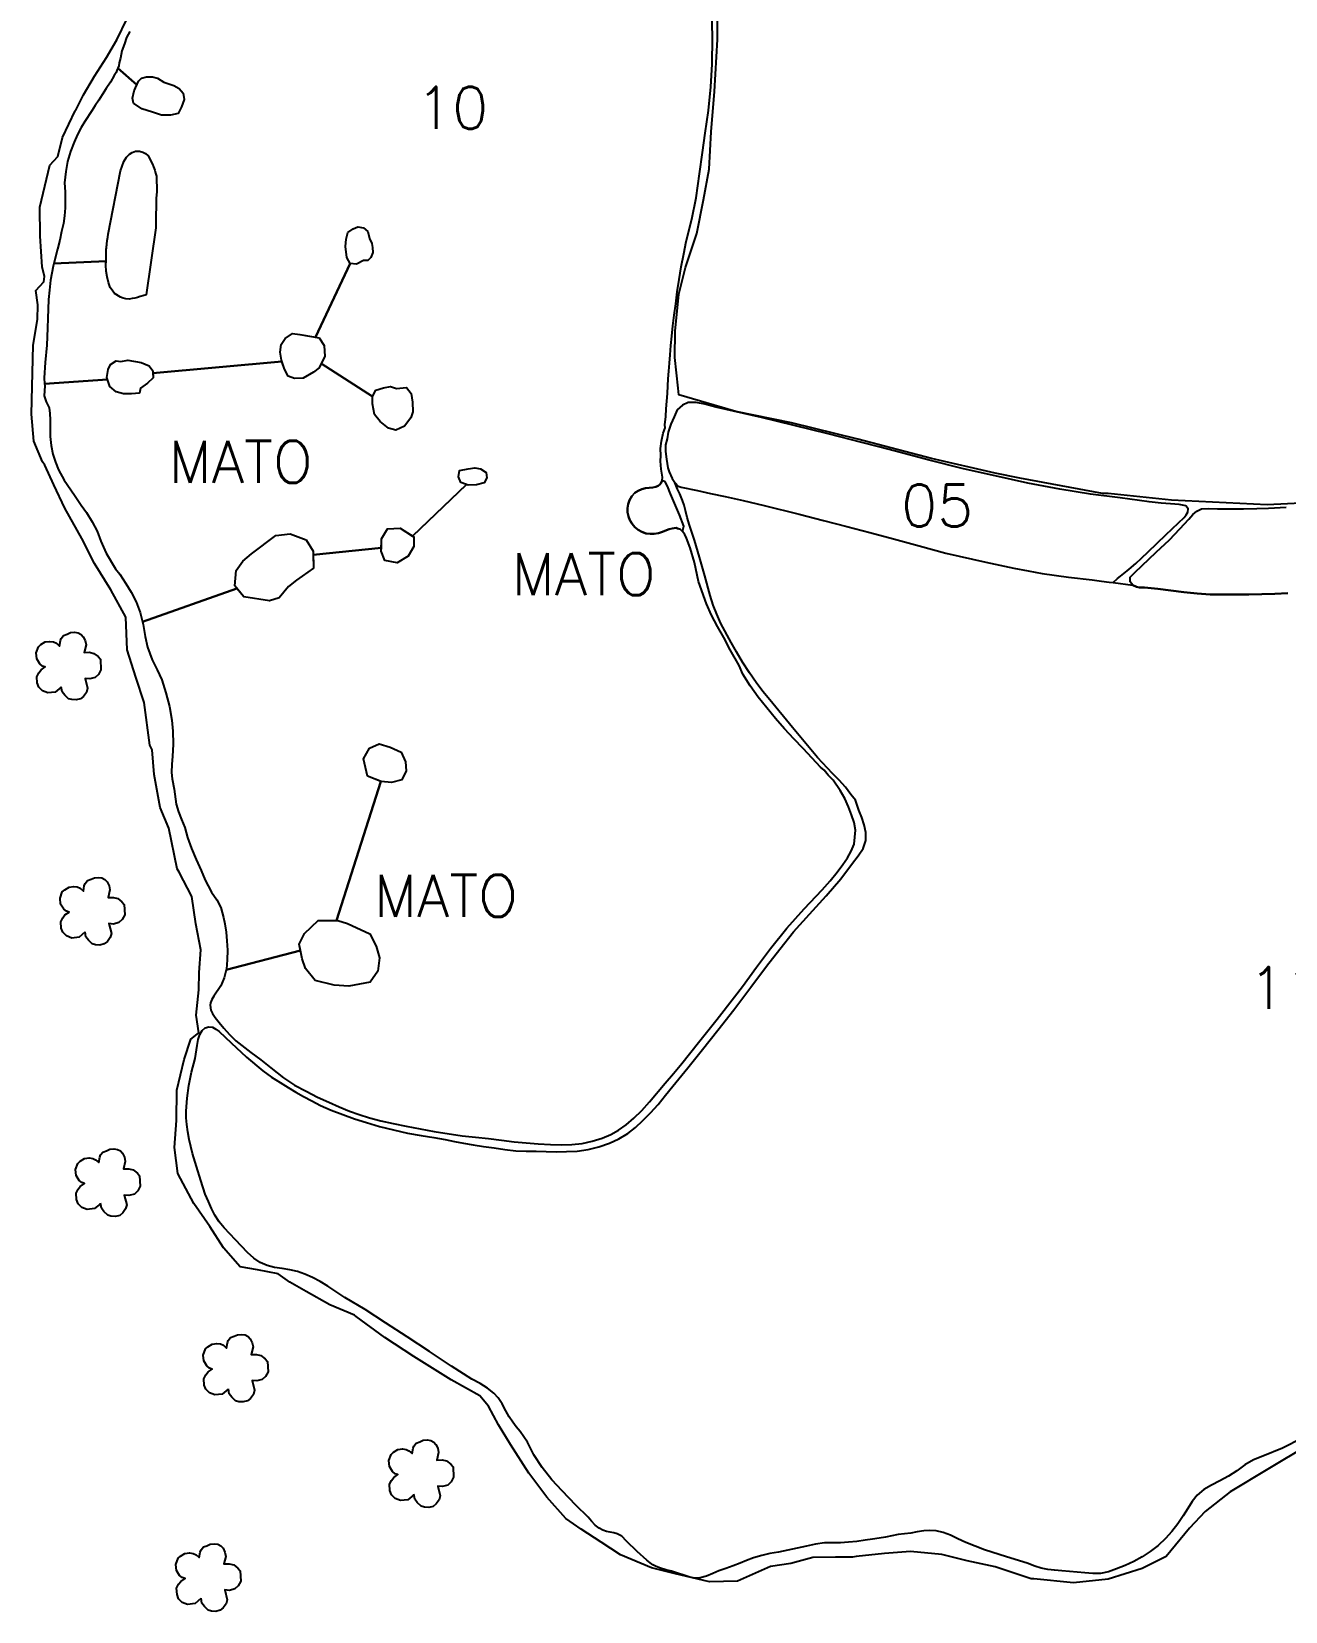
# Model space of a CAD drawing. Extents: x 728902 to 732052, y 7818439 to 7822894.
# Drawn here: x 729847 to 730429, y 7820342 to 7821075 of the extents above; entities that cross this region are included whole.
import ezdxf

# ---------------------------------------------------------------- set-up
doc = ezdxf.new("R2010")
doc.units = 0
doc.header["$MEASUREMENT"] = 0
doc.linetypes.add('CONTINUO', pattern=[0])
doc.layers.add('0114000205', color=1, linetype='Continuous', lineweight=25)
doc.layers.add('TEXTO_DIVERSOS', color=7, linetype='Continuous', lineweight=5)
for name, color, linetype in [('0114000205003', 5, 'Continuous'), ('0114000205004', 5, 'Continuous'), ('0114000205005', 5, 'Continuous'), ('0114000205010', 5, 'Continuous'), ('0114000205011', 5, 'Continuous'), ('MATO', 3, 'Continuous'), ('TEXTO_NUN_TAL', 7, 'Continuous')]:
    doc.layers.add(name, color=color, linetype=linetype)
doc.styles.add('Simplex', font='simplex.shx')

msp = doc.modelspace()

# ---------------------------------------------------------------- linework, layer by layer
at = {"layer": '0114000205', "linetype": 'ByBlock'}
msp.add_lwpolyline([(730440.29, 7820418.88), (730421.41, 7820407.58), (730403.89, 7820397.14), (730392.22, 7820387.96), (730384.92, 7820380.19), (730374.19, 7820367.1), (730362.95, 7820361.5), (730347.23, 7820356.64), (730331.06, 7820354.89), (730312.7, 7820356.71), (730311.51, 7820356.73), (730294.72, 7820362.28), (730281.77, 7820365.03), (730270.07, 7820368.1), (730255.4, 7820369.36), (730243.39, 7820368.43), (730230.19, 7820367.15), (730228.48, 7820366.74), (730220.56, 7820366.84), (730210.16, 7820366.66), (730199.97, 7820363.85), (730190.52, 7820362.53), (730175.08, 7820355.59), (730162.15, 7820355.34), (730146.32, 7820359.01), (730135.17, 7820361.84), (730120.76, 7820367.87), (730111.91, 7820373.77), (730102.61, 7820379.85), (730095.5, 7820384.7), (730086.56, 7820394.61), (730078.26, 7820405.78), (730069.72, 7820419.07), (730064.13, 7820428.22), (730059.53, 7820436.94), (730055.48, 7820441.71), (730042.14, 7820449.16), (730024.93, 7820459.88), (730011.43, 7820468.7), (729998.04, 7820478.58), (729997.31, 7820479.08), (729985.92, 7820484), (729974.95, 7820490.2), (729967.34, 7820494.49), (729961.95, 7820498.28), (729952.35, 7820500.11), (729944.28, 7820501.56), (729936.51, 7820510.37), (729930.14, 7820520.32), (729922.7, 7820530.97), (729915.29, 7820544.96), (729913.79, 7820556.9), (729914.72, 7820569.45), (729914.9, 7820583.53), (729918.22, 7820597.87), (729921.38, 7820607.31), (729925.04, 7820610.27), (729923.78, 7820618.47), (729925.07, 7820630.15), (729925.18, 7820638.15), (729926.02, 7820648.72), (729923.69, 7820660.75), (729921.74, 7820673.42), (729916.01, 7820684.83), (729915, 7820686.39), (729911.1, 7820705.14), (729907.16, 7820714.75), (729904.28, 7820730.06), (729903.38, 7820741.63), (729902.35, 7820743.73), (729899.62, 7820763.47), (729895.82, 7820775.29), (729891.76, 7820787.96), (729891.23, 7820803.11), (729884.18, 7820815.84), (729876.56, 7820828.1), (729870.77, 7820839.61), (729862.81, 7820853.69), (729857.71, 7820864.55), (729853.57, 7820873.78), (729852.46, 7820875.3), (729848.45, 7820884.8), (729847.42, 7820897.39), (729848.21, 7820929.36), (729850.21, 7820941.4), (729850.3, 7820948.14), (729849.42, 7820954.86), (729853.14, 7820958.87), (729853.38, 7820961.29), (729852.4, 7820965.74), (729851.45, 7820980.08), (729851.24, 7820993.52), (729855.89, 7821012.94), (729859.64, 7821016.93), (729861.82, 7821025.83), (729867.61, 7821038.15), (729868.01, 7821038.54), (729871.55, 7821045.69), (729876.57, 7821054.26), (729882.21, 7821062.98), (729886.99, 7821071.13), (729891.77, 7821081.09)], dxfattribs=at)
at = {"layer": '0114000205003'}
msp.add_lwpolyline([(730455.51, 7820857.01), (730421.1, 7820855.34), (730376.56, 7820857.44), (730347.22, 7820860.56), (730344.53, 7820860.59), (730306.23, 7820867.75), (730294.7, 7820870.02), (730265.17, 7820876.78), (730231.06, 7820885.73), (730200.23, 7820893.43), (730174.33, 7820898.63), (730147.85, 7820906.37), (730147.66, 7820909.48), (730146, 7820923.66), (730146.15, 7820935.86), (730147.95, 7820953.05), (730150.98, 7820965.48), (730156.23, 7820981.23), (730159.36, 7820996.81), (730161.94, 7821011.09), (730162.97, 7821028.52), (730164.53, 7821047.18), (730165.91, 7821071.33), (730165.63, 7821090.86)], dxfattribs=at)
at = {"layer": '0114000205004', "linetype": 'ByBlock'}
msp.add_lwpolyline([(730430.59, 7820814.35), (730424.55, 7820814.04), (730418.55, 7820813.77), (730412.58, 7820813.65), (730406.63, 7820813.62), (730400.61, 7820813.6), (730394.52, 7820813.74), (730388.47, 7820814.16), (730382.41, 7820814.8), (730376.35, 7820815.58), (730370.26, 7820816.3), (730364.09, 7820816.93), (730361.53, 7820816.96), (730360.37, 7820817.2), (730358.72, 7820818.05), (730357.42, 7820819.55), (730357.48, 7820821.65), (730359.68, 7820824.04), (730362.88, 7820827.04), (730369.55, 7820833.27), (730375.61, 7820839.02), (730380.52, 7820844.12), (730384.71, 7820848.67), (730386.58, 7820850.77), (730388.38, 7820852.37), (730390.54, 7820853.44), (730393.63, 7820853.64), (730397.93, 7820853.46), (730403.75, 7820853.39), (730410.08, 7820853.4), (730416.28, 7820853.58), (730421.65, 7820853.8), (730429.81, 7820854.17)], dxfattribs=at)
at = {"layer": '0114000205005', "linetype": 'ByBlock'}
msp.add_lwpolyline([(730165.04, 7820900.67), (730160.01, 7820902.03), (730155.91, 7820902.81), (730152.24, 7820902.77), (730149.59, 7820901.56), (730147.19, 7820899.37), (730145.66, 7820896.21), (730144.18, 7820892.69), (730142.94, 7820888.99), (730142.44, 7820885.9), (730141.77, 7820883.13), (730141.74, 7820880.02), (730142.11, 7820876.43), (730142.82, 7820872.44), (730143.44, 7820870.67), (730144.81, 7820867.46), (730145.97, 7820865.62), (730147.63, 7820863.97), (730149.04, 7820863.51), (730156.58, 7820861.9), (730162.55, 7820860.57), (730169.34, 7820859.22), (730177.72, 7820857.34), (730187.59, 7820855.03), (730203.81, 7820850.96), (730215.02, 7820847.95), (730225.82, 7820845.23), (730236.5, 7820842.52), (730247.59, 7820839.52), (730259.4, 7820836.23), (730271.86, 7820832.91), (730278.08, 7820831.44), (730290.49, 7820828.61), (730296.89, 7820827.25), (730303.47, 7820825.95), (730310.05, 7820824.62), (730316.51, 7820823.44), (730328.82, 7820821.74), (730339.75, 7820820.49), (730344.06, 7820819.88), (730347.63, 7820819.36), (730349.6, 7820819.31), (730351.52, 7820821.04), (730352.94, 7820822.24), (730354.55, 7820823.45), (730355.97, 7820824.62), (730356.89, 7820825.46), (730360.04, 7820828.12), (730362.75, 7820830.55), (730365.78, 7820833.46), (730373.92, 7820841.32), (730379.92, 7820847.01), (730382.45, 7820849.46), (730383.49, 7820850.68), (730384.18, 7820851.93), (730384.35, 7820853.39), (730383.31, 7820854.8), (730380.11, 7820855.39), (730376.18, 7820855.73), (730371.87, 7820856.04), (730366.23, 7820856.67), (730352.81, 7820858.56), (730339.02, 7820860.23), (730324.82, 7820862.63), (730309.88, 7820865.34), (730294.73, 7820868.76), (730287.09, 7820870.47), (730279.47, 7820872.24), (730264.09, 7820876.06), (730248.52, 7820880.2), (730240.73, 7820882.23), (730232.93, 7820884.19), (730217.21, 7820888.31), (730201.42, 7820892.1), (730186.23, 7820895.84)], close=True, dxfattribs=at)
at = {"layer": '0114000205010'}
msp.add_lwpolyline([(729893.1, 7821075.02), (729891.41, 7821072.19), (729890.52, 7821069.25), (729889.29, 7821066.1), (729888.72, 7821062.71), (729888.02, 7821060.47), (729887.9, 7821059.07), (729887.4, 7821058.03), (729896.3, 7821050.31), (729897.07, 7821052.02), (729898.43, 7821053.41), (729900.82, 7821053.93), (729903.51, 7821053.99), (729905.91, 7821053.38), (729908.74, 7821051.45), (729913.53, 7821049.97), (729915.93, 7821048.59), (729917.72, 7821046.42), (729918.18, 7821043.38), (729917, 7821040.04), (729915.43, 7821037.01), (729911.96, 7821036.14), (729907.77, 7821036.23), (729903.54, 7821037.51), (729898.66, 7821039.12), (729894.73, 7821041.72), (729894.24, 7821044.14), (729895.02, 7821047.45), (729896.3, 7821050.31), (729887.4, 7821058.03), (729887.13, 7821057.46), (729886.62, 7821056.02), (729885.77, 7821054.53), (729884.02, 7821051.47), (729882.09, 7821048.53), (729880.15, 7821045.69), (729878.58, 7821043.14), (729876.98, 7821040.69), (729875.38, 7821038.22), (729872.08, 7821033.32), (729870.47, 7821030.48), (729868.78, 7821027.28), (729867.17, 7821023.66), (729865.46, 7821019.3), (729864.11, 7821014.7), (729863.34, 7821010.01), (729862.74, 7821004.77), (729862.98, 7821000.56), (729863.07, 7820996.81), (729862.98, 7820993.21), (729862.71, 7820989.51), (729862.21, 7820985.82), (729861.31, 7820982.13), (729860.47, 7820978.2), (729859.39, 7820973.96), (729857.79, 7820967.28), (729881.97, 7820968.44), (729881.97, 7820969.24), (729882.06, 7820972.11), (729882.11, 7820973.88), (729882.31, 7820976.29), (729882.54, 7820977.93), (729882.82, 7820979.52), (729882.99, 7820981), (729888.71, 7821010.33), (729889.48, 7821012.44), (729890.32, 7821014.66), (729891.51, 7821016.68), (729892.89, 7821018.12), (729894.04, 7821018.91), (729895.72, 7821019.42), (729897.49, 7821019.52), (729899.1, 7821019.05), (729900.29, 7821018.34), (729901.51, 7821017.31), (729902.11, 7821016.26), (729902.77, 7821014.89), (729903.55, 7821013.48), (729903.95, 7821012.13), (729904.59, 7821010.68), (729904.96, 7821009.22), (729905.48, 7821007.83), (729905.56, 7821000.63), (729905.19, 7820997.67), (729905.11, 7820985.69), (729905.11, 7820983.86), (729900.57, 7820952.74), (729899.14, 7820952.36), (729897.81, 7820951.99), (729896.53, 7820951.56), (729895.33, 7820951.22), (729894.08, 7820951.03), (729892.69, 7820950.83), (729891.19, 7820950.93), (729890, 7820951.22), (729888.68, 7820951.7), (729885.98, 7820953.39), (729885.07, 7820954.5), (729883.86, 7820956.22), (729883.16, 7820958.46), (729882.55, 7820961.09), (729882.04, 7820963.77), (729881.96, 7820966.48), (729881.97, 7820968.44), (729857.79, 7820967.28), (729857.51, 7820966.11), (729856.25, 7820959.53), (729855.75, 7820954.98), (729855.29, 7820950.55), (729854.93, 7820941.78), (729854.78, 7820937.51), (729854.58, 7820933.28), (729854.49, 7820929.34), (729853.8, 7820921.37), (729853.31, 7820914.23), (729853.46, 7820911.45), (729882.65, 7820913.5), (729882.33, 7820914.47), (729882.92, 7820918.16), (729884.11, 7820920.37), (729886.61, 7820922.13), (729888.81, 7820921.83), (729892.15, 7820922.48), (729898.3, 7820921.4), (729901.98, 7820919.89), (729903.65, 7820917.5), (729903.7, 7820916.35), (729963.64, 7820921.85), (729963.45, 7820922.47), (729962.81, 7820926.16), (729963.32, 7820929.79), (729965.17, 7820932.53), (729968.48, 7820934.82), (729972, 7820934.35), (729979.17, 7820933.17), (729995.27, 7820967.32), (729993.72, 7820970.18), (729993.2, 7820975.18), (729993.46, 7820978.62), (729994.3, 7820981.68), (729996.73, 7820983.47), (729998.89, 7820984.36), (730001.49, 7820983.85), (730003.46, 7820982.22), (730004.32, 7820978.94), (730005.42, 7820976.54), (730005.75, 7820974.74), (730005.79, 7820972.5), (730004.97, 7820970.09), (730003.5, 7820968.79), (730001.5, 7820968.67), (729998.32, 7820967), (729995.27, 7820967.32), (729979.17, 7820933.17), (729980.89, 7820932.89), (729983.32, 7820929.22), (729983.57, 7820924.13), (729981.92, 7820920.85), (730005.67, 7820905.64), (730007.23, 7820908.47), (730010.83, 7820909.61), (730014.08, 7820910.2), (730016.83, 7820909.34), (730021.46, 7820909.76), (730023.7, 7820906.99), (730024.29, 7820903), (730024.35, 7820898.53), (730023.5, 7820895.66), (730020.57, 7820891.89), (730016.53, 7820889.95), (730013.13, 7820890.95), (730009.25, 7820894.01), (730006.55, 7820897.24), (730005.61, 7820902.11), (730005.67, 7820905.64), (729981.92, 7820920.85), (729980.96, 7820918.97), (729978.29, 7820916.93), (729973.44, 7820914.13), (729969.5, 7820913.94), (729966.57, 7820914.96), (729964.78, 7820918.2), (729963.64, 7820921.85), (729903.7, 7820916.35), (729903.79, 7820914.18), (729901.17, 7820911.83), (729898.04, 7820909.48), (729897.54, 7820907.18), (729893.77, 7820906.86), (729890.11, 7820906.75), (729886.66, 7820907.83), (729883.75, 7820910.2), (729882.65, 7820913.5), (729853.46, 7820911.45), (729853.51, 7820910.59), (729853.33, 7820905.84), (729854.15, 7820903.09), (729855.51, 7820900.32), (729855.88, 7820897.68), (729856.05, 7820894.76), (729856.02, 7820891.08), (729856.07, 7820886.96), (729856.44, 7820882.86), (729857.35, 7820878.87), (729858.52, 7820875.11), (729859.89, 7820871.56), (729862.49, 7820866.75), (729867.4, 7820859.79), (729870.47, 7820855.16), (729872.87, 7820851.72), (729875.56, 7820847.42), (729877.92, 7820843.01), (729879.58, 7820838.39), (729882.04, 7820832.91), (729886.3, 7820825.61), (729888.44, 7820823.07), (729891.17, 7820818.79), (729893.68, 7820814.69), (729895.97, 7820810.25), (729897.85, 7820805.26), (729898.88, 7820800.99), (729942.71, 7820816.49), (729941.77, 7820817.63), (729942.41, 7820824.83), (729945.48, 7820829.16), (729949.57, 7820832.56), (729960.82, 7820841.08), (729967.44, 7820841.89), (729974.94, 7820839.04), (729978.14, 7820833.86), (729978.18, 7820832.03), (730009.8, 7820835.36), (730009.91, 7820839.54), (730012.61, 7820844.1), (730018.57, 7820844.45), (730024.25, 7820840.79), (730049.37, 7820864.69), (730046.68, 7820865.59), (730045.66, 7820868.23), (730046, 7820871.19), (730050.1, 7820871.99), (730053.24, 7820872.45), (730055.75, 7820871.94), (730058.49, 7820870.34), (730058.72, 7820867.89), (730057.52, 7820865.49), (730054.04, 7820864.52), (730050.15, 7820864.43), (730049.37, 7820864.69), (730024.25, 7820840.79), (730024.87, 7820840.4), (730024.87, 7820835.98), (730022.3, 7820831.42), (730017.17, 7820828.43), (730011.47, 7820829.43), (730009.76, 7820833.85), (730009.8, 7820835.36), (729978.18, 7820832.03), (729978.33, 7820825.92), (729970.36, 7820820.3), (729966.63, 7820817.45), (729962.38, 7820812.19), (729957.92, 7820810.72), (729945.93, 7820812.62), (729942.71, 7820816.49), (729898.88, 7820800.99), (729899.19, 7820799.7), (729900.08, 7820794.24), (729901.19, 7820789.29), (729903.41, 7820783.39), (729905.71, 7820778.74), (729907.84, 7820774.08), (729909.81, 7820767.97), (729911.51, 7820761.63), (729912.47, 7820755.31), (729913.01, 7820750.27), (729913.09, 7820744.25), (729912.84, 7820738.45), (729912.46, 7820734.94), (729912.4, 7820731.12), (729912.76, 7820728.03), (729913.64, 7820723.35), (729914.17, 7820718.65), (729914.5, 7820716.28), (729915.69, 7820712.73), (729917.03, 7820709.23), (729918.49, 7820705.46), (729919.86, 7820700.94), (729921.66, 7820695.83), (729923.86, 7820690.65), (729926.09, 7820685.56), (729927.94, 7820681.14), (729929.46, 7820678.46), (729931.02, 7820675.56), (729933.39, 7820672.01), (729935.26, 7820668.4), (729936.46, 7820663.69), (729937.19, 7820660.81), (729937.79, 7820656.91), (729938.13, 7820652.9), (729938.32, 7820648.57), (729938.25, 7820644.11), (729937.9, 7820639.79), (729937.8, 7820639.37), (729972.23, 7820648.49), (729971.67, 7820651.37), (729974.14, 7820656.31), (729980.52, 7820662.28), (729988.92, 7820662.36), (730009.57, 7820726.93), (730003.41, 7820729.29), (730001.55, 7820737.38), (730004.33, 7820742.29), (730008.81, 7820744.43), (730013.89, 7820742.85), (730019, 7820740.54), (730021.04, 7820735.94), (730021.38, 7820731.78), (730019.38, 7820727.62), (730014.55, 7820726.37), (730009.64, 7820726.91), (730009.57, 7820726.93), (729988.92, 7820662.36), (729989.54, 7820662.36), (729994.08, 7820660.9), (730004.4, 7820656.1), (730007.39, 7820650.43), (730008.93, 7820644.99), (730008.1, 7820638.81), (730004.6, 7820633.66), (729994.72, 7820631.81), (729987.82, 7820632.29), (729979.08, 7820634.49), (729974.55, 7820640.01), (729973, 7820644.5), (729972.23, 7820648.49), (729937.8, 7820639.37), (729936.86, 7820635.68), (729935.33, 7820632.06), (729931.98, 7820627.15), (729931.16, 7820625.67), (729930.54, 7820624.17), (729930.34, 7820623.01), (729930.69, 7820620.65), (729931.45, 7820619.15), (729932.72, 7820617.36), (729934.44, 7820615.01), (729936.65, 7820612.35), (729939.37, 7820609.4), (729942.28, 7820606.52), (729949.15, 7820601.08), (729953.92, 7820597.6), (729958.52, 7820593.98), (729964.38, 7820589.24), (729969.53, 7820585.93), (729974.87, 7820583.05), (729980.16, 7820580.33), (729985.34, 7820577.97), (729990.26, 7820575.77), (729994.95, 7820573.91), (729999.55, 7820572.34), (730004.29, 7820570.69), (730009.48, 7820569.36), (730015.23, 7820568.16), (730021.33, 7820566.91), (730034.27, 7820564.37), (730047.28, 7820562.43), (730053.46, 7820561.83), (730059.53, 7820561.11), (730065.58, 7820560.32), (730071.41, 7820559.64), (730077, 7820559.18), (730082.66, 7820558.69), (730088.25, 7820558.32), (730093.39, 7820558.21), (730098.23, 7820558.42), (730103.06, 7820558.87), (730107.73, 7820559.9), (730112.25, 7820561.26), (730116.27, 7820563.04), (730119.94, 7820565.02), (730123.46, 7820567.5), (730127.01, 7820570.58), (730130.77, 7820574.1), (730134.34, 7820578.16), (730141.56, 7820586.76), (730145.44, 7820591.25), (730149.36, 7820595.95), (730157.07, 7820605.76), (730165.63, 7820616.52), (730173.77, 7820626.89), (730177.49, 7820631.68), (730183.99, 7820640.67), (730190.49, 7820649.42), (730198.07, 7820658.81), (730206.08, 7820667.72), (730214.43, 7820676.64), (730218.17, 7820680.79), (730221.44, 7820684.76), (730224.04, 7820688.41), (730226.2, 7820691.49), (730227.98, 7820694.58), (730229.27, 7820697.77), (730229.92, 7820704.29), (730229.24, 7820707.8), (730228.13, 7820711.44), (730226.6, 7820715.16), (730224.97, 7820719), (730222.84, 7820722.66), (730219.53, 7820727.48), (730217.29, 7820729.78), (730215.43, 7820732.18), (730213.73, 7820733.59), (730209.74, 7820737.76), (730205.55, 7820742.15), (730201.3, 7820746.7), (730197.01, 7820751.36), (730192.84, 7820756.16), (730188.74, 7820761.03), (730184.78, 7820766.04), (730181.09, 7820771.29), (730177.65, 7820776.71), (730175.91, 7820780.69), (730171.76, 7820788.06), (730168.79, 7820793.64), (730165.84, 7820798.88), (730163.12, 7820804.04), (730160.77, 7820809.3), (730156.99, 7820819.77), (730155.11, 7820828.5), (730153.13, 7820835.31), (730151.42, 7820839.84), (730150.61, 7820841.47), (730149.61, 7820842.88), (730148.53, 7820843.94), (730147.35, 7820844.35), (730146.63, 7820844.62), (730145.79, 7820844.47), (730144.83, 7820844.35), (730143.47, 7820844.01), (730142.13, 7820843.49), (730140.36, 7820842.74), (730138.46, 7820842.13), (730136.51, 7820841.79), (730132.71, 7820842.01), (730130.71, 7820842.7), (730128.95, 7820843.73), (730127.47, 7820844.96), (730126.25, 7820846.42), (730125.18, 7820848.15), (730124.47, 7820849.94), (730124.05, 7820851.91), (730124.08, 7820853.77), (730124.4, 7820855.59), (730125.05, 7820857.47), (730126.1, 7820859.27), (730127.53, 7820860.8), (730129.02, 7820861.86), (730130.75, 7820862.64), (730132.47, 7820863.06), (730134.15, 7820863.23), (730135.87, 7820863.32), (730137.29, 7820863.58), (730138.3, 7820864.07), (730139.12, 7820864.73), (730139.72, 7820865.55), (730140.11, 7820866.62), (730140.26, 7820868.08), (730139.98, 7820870.01), (730139.67, 7820871.91), (730139.35, 7820875.56), (730139.61, 7820878.23), (730139.42, 7820881.45), (730139.89, 7820884.92), (730140.62, 7820888.64), (730141.49, 7820891.01), (730141.44, 7820892.49), (730141.86, 7820896.38), (730142.07, 7820899.93), (730142.26, 7820903.41), (730142.58, 7820906.97), (730142.79, 7820910.5), (730143.02, 7820913.86), (730143.29, 7820917.31), (730143.6, 7820921.03), (730143.91, 7820925), (730144.26, 7820929.2), (730144.7, 7820933.64), (730145.19, 7820938.34), (730145.72, 7820943.35), (730146.47, 7820948.6), (730147.19, 7820954.14), (730148.06, 7820959.88), (730149.04, 7820965.8), (730150.17, 7820971.78), (730151.37, 7820977.48), (730153.88, 7820987.94), (730155.92, 7820997.76), (730157.55, 7821008.94), (730158.95, 7821018.88), (730160.05, 7821027.89), (730161.6, 7821038.3), (730162.74, 7821049.26), (730163.41, 7821059.92), (730163.51, 7821072.06), (730163.17, 7821085.22)], dxfattribs=at)
at = {"layer": '0114000205011', "linetype": 'ByBlock'}
msp.add_lwpolyline([(730437.26, 7820421.98), (730428.12, 7820417.33), (730419.05, 7820413.68), (730414.61, 7820411.98), (730410.59, 7820409.63), (730406.96, 7820406.9), (730403.11, 7820404.35), (730399.08, 7820402.21), (730395.17, 7820400.23), (730391.56, 7820398.16), (730388.53, 7820395.64), (730386.26, 7820392.62), (730384.22, 7820389.4), (730381.96, 7820385.91), (730379.53, 7820382.3), (730376.74, 7820378.75), (730373.77, 7820375.42), (730370.35, 7820372.24), (730366.75, 7820369.42), (730363.03, 7820366.94), (730359.11, 7820364.84), (730355.1, 7820362.98), (730351.15, 7820361.31), (730347.29, 7820360.02), (730343.68, 7820359.24), (730340.06, 7820359.25), (730336.38, 7820359.59), (730325.73, 7820360.38), (730322.36, 7820360.71), (730319.2, 7820361.12), (730316.13, 7820361.65), (730313.14, 7820362.62), (730309.58, 7820364), (730300.05, 7820366.93), (730289.82, 7820370.14), (730281.13, 7820373.67), (730277.47, 7820375.32), (730274.05, 7820376.99), (730270.57, 7820378.32), (730267.37, 7820379.08), (730264.39, 7820379.23), (730261.58, 7820378.96), (730258.59, 7820378.52), (730255.57, 7820377.96), (730252.71, 7820377.68), (730249.72, 7820377.29), (730246.83, 7820376.67), (730243.77, 7820376.15), (730240.85, 7820375.61), (730237.83, 7820375.08), (730234.43, 7820374.66), (730230.6, 7820374.13), (730226.74, 7820373.79), (730223, 7820373.53), (730219.32, 7820373.46), (730215.48, 7820373.44), (730211.41, 7820372.9), (730207.2, 7820371.87), (730202.81, 7820370.97), (730198.44, 7820370.05), (730194.18, 7820369.19), (730190.15, 7820368.5), (730186.38, 7820367.65), (730182.63, 7820366.54), (730179.26, 7820365.22), (730176.34, 7820364.04), (730173.11, 7820362.79), (730169.66, 7820361.56), (730166.54, 7820360.38), (730163.62, 7820359.23), (730160.68, 7820358.02), (730157.84, 7820357.15), (730155.34, 7820357.04), (730152.96, 7820357.59), (730150.25, 7820358.49), (730147.34, 7820359.39), (730144.47, 7820360.24), (730141.82, 7820360.99), (730139.45, 7820361.76), (730137.39, 7820362.52), (730135.9, 7820363.3), (730134.57, 7820364.18), (730133.06, 7820365.37), (730128.5, 7820369.48), (730123.65, 7820374.29), (730121.46, 7820376.59), (730119.32, 7820377.66), (730117.66, 7820378.15), (730116.04, 7820378.45), (730114.39, 7820378.79), (730112.68, 7820379.29), (730110.89, 7820380.21), (730109.09, 7820381.7), (730107.42, 7820383.45), (730105.85, 7820385.38), (730100.12, 7820390.92), (730093.79, 7820397.52), (730089, 7820402.72), (730084.38, 7820408.39), (730080.63, 7820414.25), (730077.64, 7820420.11), (730074.19, 7820425.11), (730072.43, 7820427.27), (730070.83, 7820429.53), (730069.2, 7820431.97), (730067.65, 7820434.72), (730065.89, 7820437.95), (730064.05, 7820440.75), (730062.01, 7820442.88), (730059.08, 7820445.2), (730055.62, 7820447.38), (730051.87, 7820449.44), (730042.34, 7820455.39), (730032.1, 7820462.32), (730021.71, 7820469.05), (730011.65, 7820475.63), (730002.3, 7820481.71), (729992.85, 7820487.41), (729988.73, 7820490.12), (729984.98, 7820492.56), (729981.37, 7820494.72), (729977.8, 7820496.55), (729974.29, 7820498.15), (729970.83, 7820499.4), (729967.29, 7820500.22), (729963.75, 7820500.76), (729960.16, 7820501.28), (729956.76, 7820502.19), (729953.58, 7820503.61), (729950.55, 7820505.56), (729947.66, 7820508.19), (729942.15, 7820514.04), (729936.79, 7820519.61), (729934.45, 7820522.44), (729932.53, 7820525.49), (729931, 7820528.63), (729929.48, 7820531.94), (729927.97, 7820535.34), (729926.03, 7820541.65), (729923.95, 7820548.13), (729922.07, 7820554.22), (729920.59, 7820560.67), (729919.93, 7820564.21), (729919.44, 7820567.58), (729919.23, 7820570.79), (729919.23, 7820573.91), (729919.71, 7820579.91), (729920.41, 7820585.73), (729921.61, 7820591.94), (729923.29, 7820598.32), (729924.32, 7820604.33), (729924.81, 7820607.07), (729925.53, 7820609.4), (729926.6, 7820611.27), (729927.97, 7820612.45), (729929.68, 7820612.91), (729931.35, 7820612.77), (729933.01, 7820611.91), (729934.44, 7820610.78), (729940.12, 7820605.55), (729947.18, 7820598.89), (729954.82, 7820592.52), (729958.83, 7820589.68), (729962.76, 7820587.14), (729966.46, 7820584.84), (729970.02, 7820582.59), (729973.73, 7820580.64), (729977.51, 7820578.6), (729981.49, 7820576.54), (729986.5, 7820574.37), (729991.88, 7820572.22), (729997.28, 7820570.26), (730002.95, 7820568.61), (730008.99, 7820566.77), (730015.5, 7820565.15), (730021.98, 7820563.66), (730028.28, 7820562.56), (730034.2, 7820561.62), (730039.43, 7820560.66), (730043.77, 7820559.8), (730047.98, 7820558.91), (730052.44, 7820558.17), (730057.14, 7820557.5), (730062.12, 7820556.81), (730067.15, 7820556.04), (730072.17, 7820555.43), (730077.02, 7820555.27), (730081.68, 7820555.24), (730090.97, 7820554.92), (730095.8, 7820555.04), (730100.77, 7820555.23), (730105.81, 7820556.06), (730110.81, 7820557.34), (730115.64, 7820558.98), (730120.1, 7820561.03), (730124.18, 7820563.49), (730127.85, 7820566.3), (730131.23, 7820569.53), (730134.72, 7820573.04), (730138.27, 7820576.99), (730141.73, 7820581.21), (730145.18, 7820585.48), (730152.12, 7820593.96), (730158.95, 7820602.44), (730165.97, 7820611.41), (730173.37, 7820620.86), (730181.31, 7820631.36), (730188.62, 7820641.12), (730194.73, 7820649.08), (730201.2, 7820657.05), (730208.49, 7820665.25), (730216.36, 7820673.8), (730223.06, 7820681.7), (730228.46, 7820688.95), (730231.19, 7820692.38), (730233.5, 7820695.82), (730234.68, 7820699.52), (730234.68, 7820703.2), (730233.92, 7820706.72), (730232.81, 7820710.13), (730231.42, 7820713.57), (730229.91, 7820718.26), (730227.69, 7820720.79), (730225.24, 7820724.21), (730222.32, 7820727.43), (730219.26, 7820730.57), (730212.31, 7820737.99), (730200.62, 7820751.92), (730190.07, 7820764.76), (730186.89, 7820768.71), (730183.81, 7820772.83), (730180.65, 7820777.35), (730177.53, 7820782.31), (730174.72, 7820787.09), (730172.24, 7820791.46), (730167.46, 7820800.29), (730165.49, 7820804.57), (730163.89, 7820808.78), (730162.5, 7820813.16), (730159.9, 7820822.32), (730157.52, 7820831.03), (730155.14, 7820838.89), (730152.88, 7820845.81), (730151.78, 7820849.39), (730150.97, 7820852.69), (730150.42, 7820855.08), (730149.64, 7820857.26), (730148.4, 7820860.39), (730147.93, 7820861.26), (730147.27, 7820862.58), (730145.97, 7820865.62), (730147.63, 7820863.97), (730149.04, 7820863.51), (730156.58, 7820861.9), (730162.55, 7820860.57), (730169.34, 7820859.22), (730177.72, 7820857.34), (730187.59, 7820855.03), (730203.81, 7820850.96), (730215.02, 7820847.95), (730225.82, 7820845.23), (730236.5, 7820842.52), (730247.59, 7820839.52), (730259.4, 7820836.23), (730271.86, 7820832.91), (730278.08, 7820831.44), (730290.49, 7820828.61), (730296.89, 7820827.25), (730303.47, 7820825.95), (730310.05, 7820824.62), (730316.51, 7820823.44), (730328.82, 7820821.74), (730339.75, 7820820.49), (730344.06, 7820819.88), (730347.63, 7820819.36), (730349.6, 7820819.31), (730358.72, 7820818.05), (730360.37, 7820817.2), (730361.53, 7820816.96), (730364.09, 7820816.93), (730370.26, 7820816.3), (730376.35, 7820815.58), (730382.41, 7820814.8), (730388.47, 7820814.16), (730394.52, 7820813.74), (730400.61, 7820813.6), (730412.58, 7820813.65), (730418.55, 7820813.77), (730424.55, 7820814.04), (730430.59, 7820814.35)], dxfattribs=at)
at = {"layer": 'MATO', "linetype": 'Continuous'}
for points in [[(729908.74, 7821051.45), (729913.53, 7821049.97), (729915.93, 7821048.59), (729917.72, 7821046.42), (729918.18, 7821043.38), (729917, 7821040.04), (729915.43, 7821037.01), (729911.96, 7821036.14), (729907.77, 7821036.23), (729903.54, 7821037.51), (729898.66, 7821039.12), (729894.73, 7821041.72), (729894.24, 7821044.14), (729895.02, 7821047.45), (729897.07, 7821052.02), (729898.43, 7821053.41), (729900.82, 7821053.93), (729903.51, 7821053.99), (729905.91, 7821053.38)], [(729998.89, 7820984.36), (730001.49, 7820983.85), (730003.46, 7820982.22), (730004.32, 7820978.94), (730005.42, 7820976.54), (730005.75, 7820974.74), (730005.79, 7820972.5), (730004.97, 7820970.09), (730003.5, 7820968.79), (730001.5, 7820968.67), (729998.32, 7820967), (729995.27, 7820967.32), (729993.72, 7820970.18), (729993.2, 7820975.18), (729993.46, 7820978.62), (729994.3, 7820981.68), (729996.73, 7820983.47)], [(729972, 7820934.35), (729980.89, 7820932.89), (729983.32, 7820929.22), (729983.57, 7820924.13), (729980.96, 7820918.97), (729978.29, 7820916.93), (729973.44, 7820914.13), (729969.5, 7820913.94), (729966.57, 7820914.96), (729964.78, 7820918.2), (729963.45, 7820922.47), (729962.81, 7820926.16), (729963.32, 7820929.79), (729965.17, 7820932.53), (729968.48, 7820934.82)], [(729892.15, 7820922.48), (729898.3, 7820921.4), (729901.98, 7820919.89), (729903.65, 7820917.5), (729903.79, 7820914.18), (729901.17, 7820911.83), (729898.04, 7820909.48), (729897.54, 7820907.18), (729893.77, 7820906.86), (729890.11, 7820906.75), (729886.66, 7820907.83), (729883.75, 7820910.2), (729882.33, 7820914.47), (729882.92, 7820918.16), (729884.11, 7820920.37), (729886.61, 7820922.13), (729888.81, 7820921.83)], [(730016.83, 7820909.34), (730021.46, 7820909.76), (730023.7, 7820906.99), (730024.29, 7820903), (730024.35, 7820898.53), (730023.5, 7820895.66), (730020.57, 7820891.89), (730016.53, 7820889.95), (730013.13, 7820890.95), (730009.25, 7820894.01), (730006.55, 7820897.24), (730005.61, 7820902.11), (730005.67, 7820905.64), (730007.23, 7820908.47), (730010.83, 7820909.61), (730014.08, 7820910.2)], [(730055.75, 7820871.94), (730058.49, 7820870.34), (730058.72, 7820867.89), (730057.52, 7820865.49), (730054.04, 7820864.52), (730050.15, 7820864.43), (730046.68, 7820865.59), (730045.66, 7820868.23), (730046, 7820871.19), (730050.1, 7820871.99), (730053.24, 7820872.45)], [(730018.57, 7820844.45), (730024.87, 7820840.4), (730024.87, 7820835.98), (730022.3, 7820831.42), (730017.17, 7820828.43), (730011.47, 7820829.43), (730009.76, 7820833.85), (730009.91, 7820839.54), (730012.61, 7820844.1)], [(729967.44, 7820841.89), (729974.94, 7820839.04), (729978.14, 7820833.86), (729978.33, 7820825.92), (729970.36, 7820820.3), (729966.63, 7820817.45), (729962.38, 7820812.19), (729957.92, 7820810.72), (729945.93, 7820812.62), (729941.77, 7820817.63), (729942.41, 7820824.83), (729945.48, 7820829.16), (729949.57, 7820832.56), (729960.82, 7820841.08)], [(730013.89, 7820742.85), (730019, 7820740.54), (730021.04, 7820735.94), (730021.38, 7820731.78), (730019.38, 7820727.62), (730014.55, 7820726.37), (730009.64, 7820726.91), (730003.41, 7820729.29), (730001.55, 7820737.38), (730004.33, 7820742.29), (730008.81, 7820744.43)], [(730004.4, 7820656.1), (730007.39, 7820650.43), (730008.93, 7820644.99), (730008.1, 7820638.81), (730004.6, 7820633.66), (729994.72, 7820631.81), (729987.82, 7820632.29), (729979.08, 7820634.49), (729974.55, 7820640.01), (729973, 7820644.5), (729971.67, 7820651.37), (729974.14, 7820656.31), (729980.52, 7820662.28), (729989.54, 7820662.36), (729994.08, 7820660.9)]]:
    msp.add_lwpolyline(points, close=True, dxfattribs=at)
for points, elevation in [([(729888.71, 7821010.33), (729889.48, 7821012.44), (729890.32, 7821014.66), (729891.51, 7821016.68), (729892.89, 7821018.12), (729894.04, 7821018.91), (729895.72, 7821019.42), (729897.49, 7821019.52), (729899.1, 7821019.05), (729900.29, 7821018.34), (729901.51, 7821017.31), (729902.11, 7821016.26), (729902.77, 7821014.89), (729903.55, 7821013.48), (729903.95, 7821012.13), (729904.59, 7821010.68), (729904.96, 7821009.22), (729905.48, 7821007.83), (729905.56, 7821000.63), (729905.19, 7820997.67), (729905.11, 7820985.69), (729905.11, 7820983.86), (729900.57, 7820952.74), (729899.14, 7820952.36), (729897.81, 7820951.99), (729896.53, 7820951.56), (729895.33, 7820951.22), (729894.08, 7820951.03), (729892.69, 7820950.83), (729891.19, 7820950.93), (729890, 7820951.22), (729888.68, 7820951.7), (729887.24, 7820952.59), (729885.98, 7820953.39), (729885.07, 7820954.5), (729883.86, 7820956.22), (729883.16, 7820958.46), (729882.55, 7820961.09), (729882.04, 7820963.77), (729881.96, 7820966.48), (729881.97, 7820969.24), (729882.06, 7820972.11), (729882.11, 7820973.88), (729882.16, 7820974.5), (729882.31, 7820976.29), (729882.54, 7820977.93), (729882.82, 7820979.52), (729882.99, 7820981)], 693.08), ([(730140.11, 7820866.62), (730139.72, 7820865.55), (730139.12, 7820864.73), (730138.3, 7820864.07), (730137.29, 7820863.58), (730135.87, 7820863.32), (730134.15, 7820863.23), (730132.47, 7820863.06), (730130.75, 7820862.64), (730129.02, 7820861.86), (730127.53, 7820860.8), (730126.1, 7820859.27), (730125.05, 7820857.47), (730124.4, 7820855.59), (730124.08, 7820853.77), (730124.05, 7820851.91), (730124.47, 7820849.94), (730125.18, 7820848.15), (730126.25, 7820846.42), (730127.47, 7820844.96), (730128.95, 7820843.73), (730130.71, 7820842.7), (730132.62, 7820842.04), (730134.64, 7820841.9), (730136.51, 7820841.79), (730138.46, 7820842.13), (730140.36, 7820842.74), (730142.13, 7820843.49), (730143.47, 7820844.01), (730144.83, 7820844.35), (730145.79, 7820844.47), (730146.63, 7820844.62), (730147.35, 7820844.35), (730148.53, 7820843.94), (730149.61, 7820842.88), (730150.22, 7820845.4), (730148.21, 7820850.62), (730144.01, 7820860.47), (730142.56, 7820863.96), (730141.6, 7820865.94)], 710.77)]:
    msp.add_lwpolyline(points, close=True, dxfattribs=dict(at, elevation=elevation))
at = {"layer": 'MATO', "linetype": 'CONTINUO'}
for points in [[(729861.14, 7820770.66, 0), (729858.43, 7820768.39, 0), (729854.99, 7820767.99, 0), (729852.53, 7820768.94, 0), (729850.79, 7820770.65, 0), (729850.07, 7820772.62, 0), (729849.88, 7820775.51, 0), (729850.82, 7820777.34, 0), (729851.81, 7820778.69, 0), (729853.79, 7820780.04, 0), (729852.53, 7820780.44, 0), (729851.28, 7820781.47, 0), (729849.82, 7820783.77, 0), (729849.56, 7820786.52, 0), (729850.61, 7820789.38, 0), (729851.72, 7820790.41, 0), (729853.75, 7820791.64, 0), (729855.87, 7820791.93, 0), (729857.57, 7820791.68, 0), (729858.91, 7820791.06, 0), (729860.38, 7820789.75, 0), (729860.82, 7820792.26, 0), (729861.2, 7820793.26, 0), (729862.3, 7820794.66, 0), (729863.94, 7820795.26, 0), (729865.53, 7820795.97, 0), (729867.33, 7820796.13, 0), (729869.03, 7820795.89, 0), (729870.41, 7820795.16, 0), (729871.44, 7820794.05, 0), (729872.34, 7820792.28, 0), (729872.69, 7820790.3, 0), (729871.87, 7820786.79, 0), (729874.33, 7820786.83, 0), (729876.37, 7820786.34, 0), (729878.29, 7820784.82, 0), (729879.36, 7820783.6, 0), (729879.64, 7820778.76, 0), (729878.46, 7820776.59, 0), (729876.88, 7820775.15, 0), (729874.4, 7820774.49, 0), (729872.22, 7820774.68, 0), (729873.39, 7820770.16, 0), (729872.85, 7820768.23, 0), (729871.55, 7820766.39, 0), (729870.11, 7820765.25, 0), (729868.06, 7820764.75, 0), (729866.04, 7820764.87, 0), (729864.52, 7820765.3, 0), (729862.78, 7820767.01, 0), (729861.59, 7820768.55, 0), (729861.23, 7820770.89, 0)], [(729872.21, 7820656.88, 0), (729869.5, 7820654.6, 0), (729866.06, 7820654.21, 0), (729863.6, 7820655.16, 0), (729861.86, 7820656.87, 0), (729861.14, 7820658.83, 0), (729860.95, 7820661.73, 0), (729861.89, 7820663.56, 0), (729862.88, 7820664.91, 0), (729864.86, 7820666.25, 0), (729863.6, 7820666.66, 0), (729862.35, 7820667.68, 0), (729860.89, 7820669.99, 0), (729860.62, 7820672.74, 0), (729861.68, 7820675.6, 0), (729862.79, 7820676.62, 0), (729864.81, 7820677.86, 0), (729866.94, 7820678.14, 0), (729868.64, 7820677.9, 0), (729869.98, 7820677.28, 0), (729871.45, 7820675.97, 0), (729871.89, 7820678.48, 0), (729872.27, 7820679.48, 0), (729873.37, 7820680.87, 0), (729875.01, 7820681.47, 0), (729876.6, 7820682.18, 0), (729878.4, 7820682.35, 0), (729880.1, 7820682.1, 0), (729881.48, 7820681.37, 0), (729882.51, 7820680.27, 0), (729883.4, 7820678.49, 0), (729883.76, 7820676.52, 0), (729882.94, 7820673.01, 0), (729885.4, 7820673.04, 0), (729887.44, 7820672.55, 0), (729889.36, 7820671.03, 0), (729890.42, 7820669.82, 0), (729890.71, 7820664.98, 0), (729889.53, 7820662.81, 0), (729887.95, 7820661.37, 0), (729885.47, 7820660.7, 0), (729883.29, 7820660.9, 0), (729884.46, 7820656.38, 0), (729883.92, 7820654.45, 0), (729882.62, 7820652.61, 0), (729881.18, 7820651.47, 0), (729879.13, 7820650.96, 0), (729877.11, 7820651.09, 0), (729875.59, 7820651.52, 0), (729873.85, 7820653.23, 0), (729872.66, 7820654.77, 0), (729872.3, 7820657.11, 0)], [(729879.38, 7820530.89, 0), (729876.67, 7820528.61, 0), (729873.23, 7820528.21, 0), (729870.77, 7820529.17, 0), (729869.03, 7820530.88, 0), (729868.31, 7820532.84, 0), (729868.12, 7820535.74, 0), (729869.06, 7820537.56, 0), (729870.05, 7820538.92, 0), (729872.03, 7820540.26, 0), (729870.77, 7820540.66, 0), (729869.52, 7820541.69, 0), (729868.06, 7820544, 0), (729867.79, 7820546.75, 0), (729868.85, 7820549.61, 0), (729869.96, 7820550.63, 0), (729871.98, 7820551.87, 0), (729874.11, 7820552.15, 0), (729875.81, 7820551.91, 0), (729877.15, 7820551.29, 0), (729878.62, 7820549.97, 0), (729879.06, 7820552.49, 0), (729879.44, 7820553.49, 0), (729880.54, 7820554.88, 0), (729882.18, 7820555.48, 0), (729883.77, 7820556.19, 0), (729885.57, 7820556.35, 0), (729887.27, 7820556.11, 0), (729888.65, 7820555.38, 0), (729889.68, 7820554.27, 0), (729890.57, 7820552.5, 0), (729890.93, 7820550.53, 0), (729890.11, 7820547.02, 0), (729892.57, 7820547.05, 0), (729894.61, 7820546.56, 0), (729896.53, 7820545.04, 0), (729897.59, 7820543.82, 0), (729897.88, 7820538.99, 0), (729896.7, 7820536.82, 0), (729895.12, 7820535.38, 0), (729892.64, 7820534.71, 0), (729890.46, 7820534.9, 0), (729891.62, 7820530.39, 0), (729891.09, 7820528.46, 0), (729889.79, 7820526.62, 0), (729888.35, 7820525.47, 0), (729886.3, 7820524.97, 0), (729884.28, 7820525.09, 0), (729882.76, 7820525.53, 0), (729881.02, 7820527.24, 0), (729879.83, 7820528.78, 0), (729879.47, 7820531.12, 0)], [(729938.68, 7820444.76, 0), (729935.97, 7820442.48, 0), (729932.52, 7820442.09, 0), (729930.07, 7820443.04, 0), (729928.33, 7820444.75, 0), (729927.61, 7820446.71, 0), (729927.41, 7820449.61, 0), (729928.35, 7820451.44, 0), (729929.34, 7820452.79, 0), (729931.33, 7820454.13, 0), (729930.06, 7820454.54, 0), (729928.82, 7820455.56, 0), (729927.36, 7820457.87, 0), (729927.09, 7820460.62, 0), (729928.15, 7820463.48, 0), (729929.26, 7820464.5, 0), (729931.28, 7820465.74, 0), (729933.41, 7820466.02, 0), (729935.11, 7820465.78, 0), (729936.45, 7820465.16, 0), (729937.92, 7820463.85, 0), (729938.36, 7820466.36, 0), (729938.74, 7820467.36, 0), (729939.84, 7820468.75, 0), (729941.47, 7820469.35, 0), (729943.07, 7820470.06, 0), (729944.87, 7820470.23, 0), (729946.57, 7820469.98, 0), (729947.95, 7820469.26, 0), (729948.97, 7820468.15, 0), (729949.87, 7820466.37, 0), (729950.22, 7820464.4, 0), (729949.41, 7820460.89, 0), (729951.87, 7820460.93, 0), (729953.91, 7820460.44, 0), (729955.83, 7820458.91, 0), (729956.89, 7820457.7, 0), (729957.18, 7820452.86, 0), (729955.99, 7820450.69, 0), (729954.42, 7820449.25, 0), (729951.94, 7820448.59, 0), (729949.76, 7820448.78, 0), (729950.92, 7820444.26, 0), (729950.39, 7820442.33, 0), (729949.08, 7820440.49, 0), (729947.65, 7820439.35, 0), (729945.6, 7820438.84, 0), (729943.58, 7820438.97, 0), (729942.05, 7820439.4, 0), (729940.31, 7820441.11, 0), (729939.13, 7820442.65, 0), (729938.77, 7820444.99, 0)], [(730024.86, 7820395.77, 0), (730022.15, 7820393.49, 0), (730018.7, 7820393.1, 0), (730016.25, 7820394.05, 0), (730014.51, 7820395.76, 0), (730013.79, 7820397.72, 0), (730013.59, 7820400.62, 0), (730014.53, 7820402.45, 0), (730015.52, 7820403.8, 0), (730017.51, 7820405.14, 0), (730016.24, 7820405.55, 0), (730015, 7820406.57, 0), (730013.54, 7820408.88, 0), (730013.27, 7820411.63, 0), (730014.33, 7820414.49, 0), (730015.44, 7820415.51, 0), (730017.46, 7820416.75, 0), (730019.59, 7820417.03, 0), (730021.29, 7820416.79, 0), (730022.63, 7820416.17, 0), (730024.1, 7820414.86, 0), (730024.54, 7820417.37, 0), (730024.92, 7820418.37, 0), (730026.02, 7820419.76, 0), (730027.65, 7820420.36, 0), (730029.25, 7820421.07, 0), (730031.05, 7820421.24, 0), (730032.75, 7820420.99, 0), (730034.13, 7820420.26, 0), (730035.15, 7820419.16, 0), (730036.05, 7820417.38, 0), (730036.4, 7820415.41, 0), (730035.59, 7820411.9, 0), (730038.05, 7820411.94, 0), (730040.09, 7820411.45, 0), (730042.01, 7820409.92, 0), (730043.07, 7820408.71, 0), (730043.36, 7820403.87, 0), (730042.17, 7820401.7, 0), (730040.6, 7820400.26, 0), (730038.12, 7820399.6, 0), (730035.94, 7820399.79, 0), (730037.1, 7820395.27, 0), (730036.57, 7820393.34, 0), (730035.26, 7820391.5, 0), (730033.83, 7820390.36, 0), (730031.78, 7820389.85, 0), (730029.76, 7820389.98, 0), (730028.23, 7820390.41, 0), (730026.49, 7820392.12, 0), (730025.31, 7820393.66, 0), (730024.95, 7820396, 0)], [(729926.01, 7820347.54, 0), (729923.3, 7820345.26, 0), (729919.86, 7820344.86, 0), (729917.4, 7820345.82, 0), (729915.66, 7820347.53, 0), (729914.94, 7820349.49, 0), (729914.75, 7820352.39, 0), (729915.69, 7820354.22, 0), (729916.68, 7820355.57, 0), (729918.66, 7820356.91, 0), (729917.4, 7820357.32, 0), (729916.15, 7820358.34, 0), (729914.69, 7820360.65, 0), (729914.43, 7820363.4, 0), (729915.48, 7820366.26, 0), (729916.59, 7820367.28, 0), (729918.62, 7820368.52, 0), (729920.74, 7820368.8, 0), (729922.44, 7820368.56, 0), (729923.78, 7820367.94, 0), (729925.25, 7820366.63, 0), (729925.7, 7820369.14, 0), (729926.07, 7820370.14, 0), (729927.17, 7820371.53, 0), (729928.81, 7820372.13, 0), (729930.4, 7820372.84, 0), (729932.2, 7820373.01, 0), (729933.9, 7820372.76, 0), (729935.28, 7820372.03, 0), (729936.31, 7820370.93, 0), (729937.21, 7820369.15, 0), (729937.56, 7820367.18, 0), (729936.74, 7820363.67, 0), (729939.2, 7820363.7, 0), (729941.24, 7820363.21, 0), (729943.16, 7820361.69, 0), (729944.23, 7820360.48, 0), (729944.51, 7820355.64, 0), (729943.33, 7820353.47, 0), (729941.75, 7820352.03, 0), (729939.27, 7820351.36, 0), (729937.09, 7820351.56, 0), (729938.26, 7820347.04, 0), (729937.72, 7820345.11, 0), (729936.42, 7820343.27, 0), (729934.98, 7820342.13, 0), (729932.94, 7820341.62, 0), (729930.91, 7820341.75, 0), (729929.39, 7820342.18, 0), (729927.65, 7820343.89, 0), (729926.46, 7820345.43, 0), (729926.1, 7820347.77, 0)]]:
    msp.add_polyline3d(points, dxfattribs=at)

# ---------------------------------------------------------------- texts
at = {"layer": 'TEXTO_DIVERSOS', "linetype": 'Continuous', "style": 'Simplex'}
for p in [(729911.02, 7820865.53), (730070.29, 7820813.41), (730006.3, 7820664.12)]:
    msp.add_text('MATO', height=19.5, dxfattribs=at).set_placement(p)
at = {"layer": 'TEXTO_NUN_TAL', "linetype": 'Continuous', "style": 'Simplex'}
for s, p in [('10', (730025.98, 7821029.84)), ('05', (730251.14, 7820845.22)), ('11', (730412.59, 7820621.33))]:
    msp.add_text(s, height=19.5, dxfattribs=at).set_placement(p)

doc.saveas('drawing.dxf')
